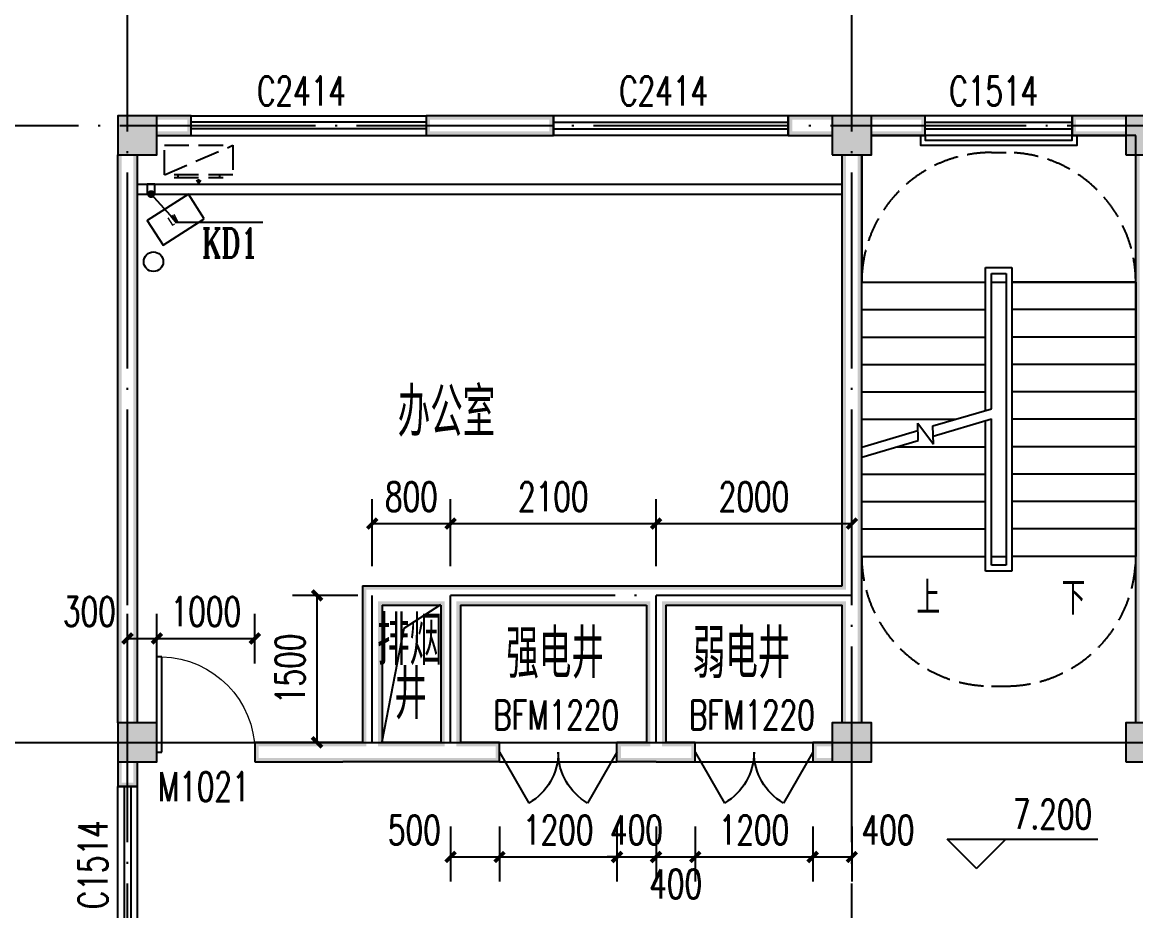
# Model space of a CAD drawing. Extents: x 5904849 to 6011887, y -826029 to -177002.
# Drawn here: x 5922338 to 5933714, y -474321 to -465246 of the extents above; entities that cross this region are included whole.
import ezdxf

# ---------------------------------------------------------------- set-up
doc = ezdxf.new("R2010")
doc.units = 0
doc.header["$LTSCALE"] = 1000
doc.header["$MEASUREMENT"] = 0
doc.linetypes.add('DASH', pattern=[0.35, 0.25, -0.1])
doc.linetypes.add('DOTE', pattern=[2.42, 2, -0.2, 0.02, -0.2])
doc.layers.get('0').update_dxf_attribs({"linetype": 'CONTINUOUS'})
doc.layers.get('Defpoints').update_dxf_attribs({"linetype": 'CONTINUOUS'})
for name, color, linetype in [('COLUMN', 9, 'CONTINUOUS'), ('DIM_ELEV', 3, 'CONTINUOUS'), ('DIM_SYMB', 3, 'CONTINUOUS'), ('DOTE', 252, 'CONTINUOUS'), ('PUB_DIM', 3, 'CONTINUOUS'), ('PUB_HATCH', 8, 'CONTINUOUS'), ('PUB_TEXT', 7, 'CONTINUOUS'), ('PUB_WALL', 9, 'CONTINUOUS'), ('STAIR', 5, 'CONTINUOUS'), ('WALL', 2, 'CONTINUOUS'), ('WINDOW', 4, 'CONTINUOUS'), ('WINDOW_TEXT', 7, 'CONTINUOUS'), ('厨卫布置', 6, 'CONTINUOUS'), ('填充', 251, 'CONTINUOUS'), ('排水', 221, 'CONTINUOUS')]:
    doc.layers.add(name, color=color, linetype=linetype)
doc.styles.add('_TCH_DIM', font='SIMPLEX', dxfattribs={"bigfont": 'GBCBIG'})
doc.styles.add('_TCH_DIM_T3', font='SIMPLEX', dxfattribs={"width": 0.705882, "bigfont": 'GBCBIG'})
doc.styles.add('_TCH_LABEL', font='COMPLEX', dxfattribs={"bigfont": 'GBCBIG'})
doc.styles.add('_TCH_WINDOW', font='SIMPLEX', dxfattribs={"height": 3.5, "bigfont": 'GBCBIG'})
doc.styles.add('DIM_FONT', font='SIMPLEX', dxfattribs={"width": 0.7, "bigfont": 'GBCBIG'})
doc.styles.add('schuco', font='sceie.shx', dxfattribs={"width": 0.7, "bigfont": 'sceic.shx'})
doc.dimstyles.new('_TCH_ARCH&&100', dxfattribs={"dimtxt": 297.5, "dimasz": 100, "dimexe": 250, "dimexo": 300, "dimgap": 126.25, "dimtad": 1, "dimdec": 0, "dimzin": 0, "dimdsep": 46, "dimtxsty": '_TCH_DIM_T3', "dimblk": 'ARCHTICK', "dimcen": 0.09, "dimclrt": 7, "dimazin": 2, "dimtfac": 1, "dimtdec": 0, "dimtix": 1, "dimtmove": 2, "dimatfit": 3, "dimfxl": 0, "dimtolj": 1, "dimtzin": 0, "dimarcsym": 0})

# ---------------------------------------------------------------- blocks, each defined once
blk = doc.blocks.new('_ArchTick')
at = {"color": 0, "linetype": 'ByBlock', "const_width": 0.4}
blk.add_lwpolyline([(-0.5, -0.5), (0.5, 0.5)], dxfattribs=at)
blk = doc.blocks.new('*D936')
at = {"layer": 'Defpoints', "color": 0}
for p in [(5924714, -471540), (5923714, -472096), (5924714, -472096)]:
    blk.add_point(p, dxfattribs=at)
at = {"layer": 'PUB_DIM', "color": 0, "lineweight": -2}
for p, q in [((5923714, -471796), (5923714, -471290)), ((5924714, -471796), (5924714, -471290)), ((5923714, -471540), (5924714, -471540))]:
    blk.add_line(p, q, dxfattribs=at)
at = {"layer": 'PUB_DIM', "color": 0, "lineweight": -2, "xscale": 100, "yscale": 100, "zscale": 100, "rotation": 180}
blk.add_blockref('_ArchTick', (5923714, -471540), dxfattribs=at)
at = {"layer": 'PUB_DIM', "color": 0, "lineweight": -2, "xscale": 100, "yscale": 100, "zscale": 100}
blk.add_blockref('_ArchTick', (5924714, -471540), dxfattribs=at)
at = {"layer": 'PUB_DIM', "color": 7, "insert": (5924214, -471265), "char_height": 297.5, "attachment_point": 5, "style": '_TCH_DIM_T3'}
blk.add_mtext('\\A1;1000', dxfattribs=at)
blk = doc.blocks.new('*D937')
at = {"layer": 'Defpoints', "color": 0}
for p in [(5923714, -471540), (5923414, -472096), (5923714, -472096)]:
    blk.add_point(p, dxfattribs=at)
at = {"layer": 'PUB_DIM', "color": 0, "lineweight": -2}
for p, q in [((5923414, -471796), (5923414, -471290)), ((5923714, -471796), (5923714, -471290)), ((5923414, -471540), (5923714, -471540))]:
    blk.add_line(p, q, dxfattribs=at)
at = {"layer": 'PUB_DIM', "color": 0, "lineweight": -2, "xscale": 100, "yscale": 100, "zscale": 100, "rotation": 180}
blk.add_blockref('_ArchTick', (5923414, -471540), dxfattribs=at)
at = {"layer": 'PUB_DIM', "color": 0, "lineweight": -2, "xscale": 100, "yscale": 100, "zscale": 100}
blk.add_blockref('_ArchTick', (5923714, -471540), dxfattribs=at)
at = {"layer": 'PUB_DIM', "color": 7, "insert": (5923024, -471265), "char_height": 297.5, "attachment_point": 5, "style": '_TCH_DIM_T3'}
blk.add_mtext('\\A1;300', dxfattribs=at)
blk = doc.blocks.new('*D958')
at = {"layer": 'Defpoints', "color": 0}
for p in [(5926714, -473159), (5927214, -473159), (5927214, -473772)]:
    blk.add_point(p, dxfattribs=at)
at = {"layer": 'PUB_DIM', "color": 0, "lineweight": -2}
for p, q in [((5926714, -473459), (5926714, -474022)), ((5927214, -473459), (5927214, -474022)), ((5926714, -473772), (5927214, -473772))]:
    blk.add_line(p, q, dxfattribs=at)
at = {"layer": 'PUB_DIM', "color": 0, "lineweight": -2, "xscale": 100, "yscale": 100, "zscale": 100, "rotation": 180}
blk.add_blockref('_ArchTick', (5926714, -473772), dxfattribs=at)
at = {"layer": 'PUB_DIM', "color": 0, "lineweight": -2, "xscale": 100, "yscale": 100, "zscale": 100}
blk.add_blockref('_ArchTick', (5927214, -473772), dxfattribs=at)
at = {"layer": 'PUB_DIM', "color": 7, "insert": (5926344, -473497), "char_height": 297.5, "attachment_point": 5, "style": '_TCH_DIM_T3'}
blk.add_mtext('\\A1;500', dxfattribs=at)
blk = doc.blocks.new('*D959')
at = {"layer": 'Defpoints', "color": 0}
for p in [(5927214, -473159), (5928414, -473159), (5928414, -473772)]:
    blk.add_point(p, dxfattribs=at)
at = {"layer": 'PUB_DIM', "color": 0, "lineweight": -2}
for p, q in [((5927214, -473459), (5927214, -474022)), ((5928414, -473459), (5928414, -474022)), ((5927214, -473772), (5928414, -473772))]:
    blk.add_line(p, q, dxfattribs=at)
at = {"layer": 'PUB_DIM', "color": 0, "lineweight": -2, "xscale": 100, "yscale": 100, "zscale": 100, "rotation": 180}
blk.add_blockref('_ArchTick', (5927214, -473772), dxfattribs=at)
at = {"layer": 'PUB_DIM', "color": 0, "lineweight": -2, "xscale": 100, "yscale": 100, "zscale": 100}
blk.add_blockref('_ArchTick', (5928414, -473772), dxfattribs=at)
at = {"layer": 'PUB_DIM', "color": 7, "insert": (5927814, -473497), "char_height": 297.5, "attachment_point": 5, "style": '_TCH_DIM_T3'}
blk.add_mtext('\\A1;1200', dxfattribs=at)
blk = doc.blocks.new('*D960')
at = {"layer": 'Defpoints', "color": 0}
for p in [(5928414, -473159), (5928814, -473159), (5928814, -473772)]:
    blk.add_point(p, dxfattribs=at)
at = {"layer": 'PUB_DIM', "color": 0, "lineweight": -2}
for p, q in [((5928414, -473459), (5928414, -474022)), ((5928814, -473459), (5928814, -474022)), ((5928414, -473772), (5928314, -473772)), ((5928414, -473772), (5928814, -473772)), ((5928814, -473772), (5928914, -473772))]:
    blk.add_line(p, q, dxfattribs=at)
at = {"layer": 'PUB_DIM', "color": 0, "lineweight": -2, "xscale": 100, "yscale": 100, "zscale": 100}
blk.add_blockref('_ArchTick', (5928414, -473772), dxfattribs=at)
at = {"layer": 'PUB_DIM', "color": 0, "lineweight": -2, "xscale": 100, "yscale": 100, "zscale": 100, "rotation": 180}
blk.add_blockref('_ArchTick', (5928814, -473772), dxfattribs=at)
at = {"layer": 'PUB_DIM', "color": 7, "insert": (5928614, -473497), "char_height": 297.5, "attachment_point": 5, "style": '_TCH_DIM_T3'}
blk.add_mtext('\\A1;400', dxfattribs=at)
blk = doc.blocks.new('*D961')
at = {"layer": 'Defpoints', "color": 0}
for p in [(5928814, -473159), (5929214, -473159), (5929214, -473772)]:
    blk.add_point(p, dxfattribs=at)
at = {"layer": 'PUB_DIM', "color": 0, "lineweight": -2}
for p, q in [((5928814, -473459), (5928814, -474022)), ((5929214, -473459), (5929214, -474022)), ((5928814, -473772), (5929214, -473772))]:
    blk.add_line(p, q, dxfattribs=at)
at = {"layer": 'PUB_DIM', "color": 0, "lineweight": -2, "xscale": 100, "yscale": 100, "zscale": 100, "rotation": 180}
blk.add_blockref('_ArchTick', (5928814, -473772), dxfattribs=at)
at = {"layer": 'PUB_DIM', "color": 0, "lineweight": -2, "xscale": 100, "yscale": 100, "zscale": 100}
blk.add_blockref('_ArchTick', (5929214, -473772), dxfattribs=at)
at = {"layer": 'PUB_DIM', "color": 7, "insert": (5929014, -474047), "char_height": 297.5, "attachment_point": 5, "style": '_TCH_DIM_T3'}
blk.add_mtext('\\A1;400', dxfattribs=at)
blk = doc.blocks.new('*D962')
at = {"layer": 'Defpoints', "color": 0}
for p in [(5929214, -473159), (5930414, -473159), (5930414, -473772)]:
    blk.add_point(p, dxfattribs=at)
at = {"layer": 'PUB_DIM', "color": 0, "lineweight": -2}
for p, q in [((5929214, -473459), (5929214, -474022)), ((5930414, -473459), (5930414, -474022)), ((5929214, -473772), (5930414, -473772))]:
    blk.add_line(p, q, dxfattribs=at)
at = {"layer": 'PUB_DIM', "color": 0, "lineweight": -2, "xscale": 100, "yscale": 100, "zscale": 100, "rotation": 180}
blk.add_blockref('_ArchTick', (5929214, -473772), dxfattribs=at)
at = {"layer": 'PUB_DIM', "color": 0, "lineweight": -2, "xscale": 100, "yscale": 100, "zscale": 100}
blk.add_blockref('_ArchTick', (5930414, -473772), dxfattribs=at)
at = {"layer": 'PUB_DIM', "color": 7, "insert": (5929814, -473497), "char_height": 297.5, "attachment_point": 5, "style": '_TCH_DIM_T3'}
blk.add_mtext('\\A1;1200', dxfattribs=at)
blk = doc.blocks.new('*D963')
at = {"layer": 'Defpoints', "color": 0}
for p in [(5930414, -473159), (5930814, -473159), (5930814, -473772)]:
    blk.add_point(p, dxfattribs=at)
at = {"layer": 'PUB_DIM', "color": 0, "lineweight": -2}
for p, q in [((5930414, -473459), (5930414, -474022)), ((5930814, -473459), (5930814, -474022)), ((5930414, -473772), (5930814, -473772))]:
    blk.add_line(p, q, dxfattribs=at)
at = {"layer": 'PUB_DIM', "color": 0, "lineweight": -2, "xscale": 100, "yscale": 100, "zscale": 100, "rotation": 180}
blk.add_blockref('_ArchTick', (5930414, -473772), dxfattribs=at)
at = {"layer": 'PUB_DIM', "color": 0, "lineweight": -2, "xscale": 100, "yscale": 100, "zscale": 100}
blk.add_blockref('_ArchTick', (5930814, -473772), dxfattribs=at)
at = {"layer": 'PUB_DIM', "color": 7, "insert": (5931184, -473497), "char_height": 297.5, "attachment_point": 5, "style": '_TCH_DIM_T3'}
blk.add_mtext('\\A1;400', dxfattribs=at)
blk = doc.blocks.new('$TCHSYS$WIN2D')
for p, q in [((-0.5, 0.5), (0.5, 0.5)), ((-0.5, 0.5), (-0.5, -0.5)), ((0.5, 0.5), (0.5, -0.5)), ((0.5, 0.1667), (-0.5, 0.1667)), ((0.5, -0.1667), (-0.5, -0.1667)), ((-0.5, -0.5), (0.5, -0.5))]:
    blk.add_line(p, q)
blk = doc.blocks.new('*D1273')
at = {"layer": 'Defpoints', "color": 0}
for p in [(5925350, -471101), (5926066, -471101), (5926066, -472601)]:
    blk.add_point(p, dxfattribs=at)
at = {"layer": 'PUB_DIM', "color": 0, "lineweight": -2}
for p, q in [((5925766, -471101), (5925100, -471101)), ((5925350, -472601), (5925350, -471101)), ((5925766, -472601), (5925100, -472601))]:
    blk.add_line(p, q, dxfattribs=at)
at = {"layer": 'PUB_DIM', "color": 0, "lineweight": -2, "xscale": 100, "yscale": 100, "zscale": 100}
for p, rotation in [((5925350, -471101), 90), ((5925350, -472601), 270)]:
    blk.add_blockref('_ArchTick', p, dxfattribs=dict(at, rotation=rotation))
at = {"layer": 'PUB_DIM', "color": 7, "insert": (5925075, -471851), "char_height": 297.5, "attachment_point": 5, "rotation": 90, "style": '_TCH_DIM_T3'}
blk.add_mtext('\\A1;1500', dxfattribs=at)
blk = doc.blocks.new('*D1274')
at = {"layer": 'Defpoints', "color": 0}
for p in [(5926714, -470367), (5925914, -471101), (5926714, -471101)]:
    blk.add_point(p, dxfattribs=at)
at = {"layer": 'PUB_DIM', "color": 0, "lineweight": -2}
for p, q in [((5925914, -470801), (5925914, -470117)), ((5926714, -470801), (5926714, -470117)), ((5925914, -470367), (5926714, -470367))]:
    blk.add_line(p, q, dxfattribs=at)
at = {"layer": 'PUB_DIM', "color": 0, "lineweight": -2, "xscale": 100, "yscale": 100, "zscale": 100, "rotation": 180}
blk.add_blockref('_ArchTick', (5925914, -470367), dxfattribs=at)
at = {"layer": 'PUB_DIM', "color": 0, "lineweight": -2, "xscale": 100, "yscale": 100, "zscale": 100}
blk.add_blockref('_ArchTick', (5926714, -470367), dxfattribs=at)
at = {"layer": 'PUB_DIM', "color": 7, "insert": (5926314, -470092), "char_height": 297.5, "attachment_point": 5, "style": '_TCH_DIM_T3'}
blk.add_mtext('\\A1;800', dxfattribs=at)
blk = doc.blocks.new('*D1275')
at = {"layer": 'Defpoints', "color": 0}
for p in [(5928814, -470367), (5926714, -471101), (5928814, -471101)]:
    blk.add_point(p, dxfattribs=at)
at = {"layer": 'PUB_DIM', "color": 0, "lineweight": -2}
for p, q in [((5926714, -470801), (5926714, -470117)), ((5928814, -470801), (5928814, -470117)), ((5926714, -470367), (5928814, -470367))]:
    blk.add_line(p, q, dxfattribs=at)
at = {"layer": 'PUB_DIM', "color": 0, "lineweight": -2, "xscale": 100, "yscale": 100, "zscale": 100, "rotation": 180}
blk.add_blockref('_ArchTick', (5926714, -470367), dxfattribs=at)
at = {"layer": 'PUB_DIM', "color": 0, "lineweight": -2, "xscale": 100, "yscale": 100, "zscale": 100}
blk.add_blockref('_ArchTick', (5928814, -470367), dxfattribs=at)
at = {"layer": 'PUB_DIM', "color": 7, "insert": (5927764, -470092), "char_height": 297.5, "attachment_point": 5, "style": '_TCH_DIM_T3'}
blk.add_mtext('\\A1;2100', dxfattribs=at)
blk = doc.blocks.new('*D1276')
at = {"layer": 'Defpoints', "color": 0}
for p in [(5930814, -470367), (5928814, -471101), (5930814, -471101)]:
    blk.add_point(p, dxfattribs=at)
at = {"layer": 'PUB_DIM', "color": 0, "lineweight": -2}
for p, q in [((5928814, -470801), (5928814, -470117)), ((5930814, -470801), (5930814, -470117)), ((5928814, -470367), (5930814, -470367))]:
    blk.add_line(p, q, dxfattribs=at)
at = {"layer": 'PUB_DIM', "color": 0, "lineweight": -2, "xscale": 100, "yscale": 100, "zscale": 100, "rotation": 180}
blk.add_blockref('_ArchTick', (5928814, -470367), dxfattribs=at)
at = {"layer": 'PUB_DIM', "color": 0, "lineweight": -2, "xscale": 100, "yscale": 100, "zscale": 100}
blk.add_blockref('_ArchTick', (5930814, -470367), dxfattribs=at)
at = {"layer": 'PUB_DIM', "color": 7, "insert": (5929814, -470092), "char_height": 297.5, "attachment_point": 5, "style": '_TCH_DIM_T3'}
blk.add_mtext('\\A1;2000', dxfattribs=at)
blk = doc.blocks.new('_FZH')
blk.add_lwpolyline([(-0.5, -0.5), (0.5, -0.5), (0.5, 0.5), (-0.5, 0.5)], close=True)
at = {"layer": 'PUB_HATCH'}
blk.add_solid([(-0.5, -0.5), (0.5, -0.5), (-0.5, 0.5), (0.5, 0.5)], dxfattribs=at)
blk = doc.blocks.new('$DorLib2D$00000231')
at = {"color": 0}
for p, q in [((-0.5, 0), (-0.25, 0.433)), ((0.5, 0), (0.25, 0.433))]:
    blk.add_line(p, q, dxfattribs=at)
for centre, start, end in [((-0.5, 0), 0, 60), ((0.5, 0), 120, 180)]:
    blk.add_arc(centre, 0.5, start, end, dxfattribs=at)
blk = doc.blocks.new('$DorLib2D$00000001')
for p, q in [((0.45, 0.975), (0.5, 0.975)), ((0.45, 0), (0.45, 0.975)), ((0.5, 0), (0.5, 0.975)), ((0.5, 0), (0.45, 0))]:
    blk.add_line(p, q)
at = {"lineweight": 13}
blk.add_arc((0.475, 0), 0.975, 91.4693, 180, dxfattribs=at)
blk = doc.blocks.new('$WINLIB2D$00000001')
at = {"color": 0}
for points in [[(-0.5, 0.5), (-0.5, -0.5)], [(-0.5, 0.5), (0.5, 0.5)], [(0.5, -0.5), (0.5, 0.5)], [(0.5, 0.1667), (-0.5, 0.1667)], [(0.5, -0.1667), (-0.5, -0.1667)], [(-0.5, -0.5), (0.5, -0.5)]]:
    blk.add_lwpolyline(points, dxfattribs=at)
blk = doc.blocks.new('A$C2E081725')
at = {"linetype": 'DASH'}
for p, q in [((700, 94), (0, 394)), ((600, 64), (100, 64)), ((138, 94), (138, 64)), ((350, 8), (327, 39)), ((350, 49), (350, 0)), ((350, 8), (373, 39)), ((563, 94), (563, 64))]:
    blk.add_line(p, q, dxfattribs=at)
blk.add_lwpolyline([(0, 394), (0, 94), (700, 94), (700, 394)], close=True, dxfattribs=at)

msp = doc.modelspace()

# ---------------------------------------------------------------- hatches: boundary and pattern name
at = {"layer": 'PUB_WALL', "linetype": 'ByBlock'}
for points in [[(5923714.3, -466201.4), (5923314.3, -466201.4), (5923354.3, -466241.4), (5923674.3, -466241.4)], [(5923314.3, -466201.4), (5923314.3, -466601.4), (5923354.3, -466561.4), (5923354.3, -466241.4)], [(5923714.3, -466601.4), (5923714.3, -466201.4), (5923674.3, -466241.4), (5923674.3, -466561.4)], [(5923714.3, -466201.4), (5923714.3, -466241.4), (5924024.3, -466241.4), (5924064.3, -466201.4)], [(5924064.3, -466401.4), (5924064.3, -466201.4), (5924024.3, -466241.4), (5924024.3, -466361.4)], [(5927764.3, -466201.4), (5926464.3, -466201.4), (5926504.3, -466241.4), (5927724.3, -466241.4)], [(5926464.3, -466201.4), (5926464.3, -466401.4), (5926504.3, -466361.4), (5926504.3, -466241.4)], [(5927764.3, -466401.4), (5927764.3, -466201.4), (5927724.3, -466241.4), (5927724.3, -466361.4)], [(5930614.3, -466241.4), (5930614.3, -466201.4), (5930164.3, -466201.4), (5930204.3, -466241.4)], [(5930164.3, -466201.4), (5930164.3, -466401.4), (5930204.3, -466361.4), (5930204.3, -466241.4)], [(5931014.3, -466201.4), (5930614.3, -466201.4), (5930654.3, -466241.4), (5930974.3, -466241.4)], [(5930614.3, -466201.4), (5930614.3, -466601.4), (5930654.3, -466561.4), (5930654.3, -466241.4)], [(5931014.3, -466601.4), (5931014.3, -466201.4), (5930974.3, -466241.4), (5930974.3, -466561.4)], [(5931014.3, -466201.4), (5931014.3, -466241.4), (5931524.3, -466241.4), (5931564.3, -466201.4)], [(5931564.3, -466401.4), (5931564.3, -466201.4), (5931524.3, -466241.4), (5931524.3, -466361.4)], [(5933614.3, -466241.4), (5933614.3, -466201.4), (5933064.3, -466201.4), (5933104.3, -466241.4)], [(5933064.3, -466201.4), (5933064.3, -466401.4), (5933104.3, -466361.4), (5933104.3, -466241.4)], [(5934014.3, -466201.4), (5933614.3, -466201.4), (5933654.3, -466241.4), (5933974.3, -466241.4)], [(5933614.3, -466201.4), (5933614.3, -466601.4), (5933654.3, -466561.4), (5933654.3, -466241.4)], [(5923714.3, -466361.4), (5923714.3, -466401.4), (5924064.3, -466401.4), (5924024.3, -466361.4)], [(5926464.3, -466401.4), (5927764.3, -466401.4), (5927724.3, -466361.4), (5926504.3, -466361.4)], [(5930614.3, -466401.4), (5930614.3, -466361.4), (5930204.3, -466361.4), (5930164.3, -466401.4)], [(5931014.3, -466361.4), (5931014.3, -466401.4), (5931564.3, -466401.4), (5931524.3, -466361.4)], [(5933614.3, -466401.4), (5933614.3, -466361.4), (5933104.3, -466361.4), (5933064.3, -466401.4)], [(5923314.3, -466601.4), (5923714.3, -466601.4), (5923674.3, -466561.4), (5923354.3, -466561.4)], [(5923354.3, -466601.4), (5923314.3, -466601.4), (5923314.3, -472401.4), (5923354.3, -472401.4)], [(5923514.3, -466601.4), (5923474.3, -466601.4), (5923474.3, -472401.4), (5923514.3, -472401.4)], [(5930614.3, -466601.4), (5931014.3, -466601.4), (5930974.3, -466561.4), (5930654.3, -466561.4)], [(5930754.3, -466601.4), (5930714.3, -466601.4), (5930714.3, -471001.3), (5930754.3, -471041.3)], [(5930914.3, -466601.4), (5930874.3, -466601.4), (5930874.3, -471101.3), (5930914.3, -471101.3)], [(5933614.3, -466601.4), (5934014.3, -466601.4), (5933974.3, -466561.4), (5933654.3, -466561.4)], [(5933754.3, -466601.4), (5933714.3, -466601.4), (5933714.3, -470001.4), (5933754.3, -470001.4)], [(5933714.3, -472401.4), (5933754.3, -472401.4), (5933754.3, -470001.4), (5933714.3, -470001.4)], [(5925814.3, -471001.3), (5925814.3, -472601.4), (5925854.3, -472641.4), (5925854.3, -471041.3)], [(5925814.3, -471001.3), (5926714.3, -471001.3), (5926714.3, -471041.3), (5925854.3, -471041.3)], [(5926714.3, -471001.3), (5928814.3, -471001.3), (5928814.3, -471041.3), (5926714.3, -471041.3)], [(5928814.3, -471001.3), (5930714.3, -471001.3), (5930754.3, -471041.3), (5928814.3, -471041.3)], [(5926014.3, -471201.3), (5926014.3, -472601.4), (5925974.3, -472641.4), (5925974.3, -471161.3)], [(5926014.3, -471201.3), (5926614.3, -471201.3), (5926654.3, -471161.3), (5925974.3, -471161.3)], [(5926614.3, -471201.3), (5926614.3, -472601.4), (5926654.3, -472641.4), (5926654.3, -471161.3)], [(5926814.3, -471201.3), (5928714.3, -471201.3), (5928754.3, -471161.3), (5926774.3, -471161.3)], [(5926814.3, -471201.3), (5926814.3, -472601.4), (5926774.3, -472641.4), (5926774.3, -471161.3)], [(5928714.3, -471201.3), (5928714.3, -472601.4), (5928754.3, -472641.4), (5928754.3, -471161.3)], [(5928914.3, -471201.3), (5930714.3, -471201.3), (5930754.3, -471161.3), (5928874.3, -471161.3)], [(5928914.3, -471201.3), (5928914.3, -472601.4), (5928874.3, -472641.4), (5928874.3, -471161.3)], [(5930714.3, -472401.4), (5930754.3, -472401.4), (5930754.3, -471161.3), (5930714.3, -471201.3)], [(5930874.3, -472401.4), (5930914.3, -472401.4), (5930914.3, -471101.3), (5930874.3, -471101.3)], [(5923714.3, -472401.4), (5923314.3, -472401.4), (5923354.3, -472441.4), (5923674.3, -472441.4)], [(5923314.3, -472401.4), (5923314.3, -472801.4), (5923354.3, -472761.4), (5923354.3, -472441.4)], [(5923714.3, -472801.4), (5923714.3, -472401.4), (5923674.3, -472441.4), (5923674.3, -472761.4)], [(5931014.3, -472401.4), (5930614.3, -472401.4), (5930654.3, -472441.4), (5930974.3, -472441.4)], [(5930614.3, -472401.4), (5930614.3, -472801.4), (5930654.3, -472761.4), (5930654.3, -472441.4)], [(5931014.3, -472801.4), (5931014.3, -472401.4), (5930974.3, -472441.4), (5930974.3, -472761.4)], [(5934014.3, -472401.4), (5933614.3, -472401.4), (5933654.3, -472441.4), (5933974.3, -472441.4)], [(5933614.3, -472401.4), (5933614.3, -472801.4), (5933654.3, -472761.4), (5933654.3, -472441.4)], [(5925614.3, -472601.4), (5924714.3, -472601.4), (5924754.3, -472641.4), (5925614.3, -472641.4)], [(5924714.3, -472601.4), (5924714.3, -472801.4), (5924754.3, -472761.4), (5924754.3, -472641.4)], [(5925814.3, -472601.4), (5925614.3, -472601.4), (5925614.3, -472641.4), (5925854.3, -472641.4)], [(5926614.3, -472601.4), (5926014.3, -472601.4), (5925974.3, -472641.4), (5926654.3, -472641.4)], [(5927214.4, -472601.4), (5926814.3, -472601.4), (5926774.3, -472641.4), (5927214.4, -472641.4)], [(5927214.4, -472801.4), (5927214.4, -472601.4), (5927174.4, -472601.4), (5927174.4, -472801.4)], [(5928714.3, -472601.4), (5928414.4, -472601.4), (5928414.4, -472641.4), (5928754.3, -472641.4)], [(5928414.4, -472801.4), (5928414.4, -472601.4), (5928454.4, -472601.4), (5928454.4, -472801.4)], [(5929214.4, -472601.4), (5928914.3, -472601.4), (5928874.3, -472641.4), (5929174.4, -472641.4)], [(5929214.4, -472801.4), (5929214.4, -472601.4), (5929174.4, -472641.4), (5929174.4, -472761.4)], [(5930614.3, -472641.4), (5930614.3, -472601.4), (5930414.4, -472601.4), (5930454.4, -472641.4)], [(5930414.4, -472601.4), (5930414.4, -472801.4), (5930454.4, -472761.4), (5930454.4, -472641.4)], [(5923314.3, -472801.4), (5923714.3, -472801.4), (5923674.3, -472761.4), (5923354.3, -472761.4)], [(5924714.3, -472801.4), (5925614.3, -472801.4), (5925614.3, -472761.4), (5924754.3, -472761.4)], [(5925914.3, -472801.4), (5925614.3, -472801.4), (5925614.3, -472761.4), (5925914.3, -472761.4)], [(5926714.3, -472801.4), (5925914.3, -472801.4), (5925914.3, -472761.4), (5926714.3, -472761.4)], [(5927214.4, -472801.4), (5926714.3, -472801.4), (5926714.3, -472761.4), (5927214.4, -472761.4)], [(5928814.3, -472801.4), (5928414.4, -472801.4), (5928414.4, -472761.4), (5928814.3, -472761.4)], [(5928814.3, -472801.4), (5929214.4, -472801.4), (5929174.4, -472761.4), (5928814.3, -472761.4)], [(5930614.3, -472801.4), (5930614.3, -472761.4), (5930454.4, -472761.4), (5930414.4, -472801.4)], [(5930614.3, -472801.4), (5931014.3, -472801.4), (5930974.3, -472761.4), (5930654.3, -472761.4)], [(5933614.3, -472801.4), (5934014.3, -472801.4), (5933974.3, -472761.4), (5933654.3, -472761.4)], [(5923354.3, -472801.4), (5923314.3, -472801.4), (5923314.3, -473051.4), (5923354.3, -473011.4)], [(5923514.3, -472801.4), (5923474.3, -472801.4), (5923474.3, -473011.4), (5923514.3, -473051.4)], [(5923314.3, -473051.4), (5923514.3, -473051.4), (5923474.3, -473011.4), (5923354.3, -473011.4)]]:
    msp.add_hatch(color=256, dxfattribs=at).paths.add_polyline_path(points)

# ---------------------------------------------------------------- linework, layer by layer
at = {"color": 0, "linetype": 'DASH'}
for p, q in [((5932239.3, -466576.4), (5932389.3, -466576.4)), ((5932239.3, -472026.4), (5932389.3, -472026.4))]:
    msp.add_line(p, q, dxfattribs=at)
at = {"linetype": 'ByBlock'}
msp.add_line((5923514.3, -467001.4), (5930714.3, -467001.4), dxfattribs=at)
msp.add_line((5923514.3, -467001.4), (5930714.3, -467001.4), dxfattribs=at)
at = {"color": 0}
for points in [[(5931514.3, -466401.4), (5931514.3, -466501.4), (5933114.3, -466501.4), (5933114.3, -466401.4)], [(5931564.3, -466401.4), (5931564.3, -466451.4), (5933064.3, -466451.4), (5933064.3, -466401.4)], [(5926014.3, -472591.8), (5926239.6, -471434.8), (5926614.3, -471191.7)]]:
    msp.add_lwpolyline(points, dxfattribs=at)
msp.add_circle((5923678.7, -467692), 100)
at = {"color": 0, "linetype": 'DASH'}
for centre, start, end in [((5932239.3, -467901.4), 90, 180), ((5932389.3, -467901.4), 0, 90), ((5932239.3, -470701.4), 180, 270), ((5932389.3, -470701.4), 270, 360)]:
    msp.add_arc(centre, 1325, start, end, dxfattribs=at)
at = {"layer": 'DIM_ELEV', "color": 0}
for p, q in [((5932088.1, -473888.6), (5931788.1, -473588.6)), ((5931788.1, -473588.6), (5933328.4, -473588.6)), ((5932088.1, -473888.6), (5932388.1, -473588.6))]:
    msp.add_line(p, q, dxfattribs=at)
at = {"layer": 'DIM_SYMB', "const_width": 40}
msp.add_lwpolyline([(5923667.7, -467016.2, 1), (5923640.9, -466986.5, 1)], format="xyb", close=True, dxfattribs=at)
at = {"layer": 'DIM_SYMB'}
msp.add_lwpolyline([(5924797, -467291.3), (5923915.9, -467291.3), (5923654.3, -467001.4)], dxfattribs=at)
at = {"layer": 'DIM_SYMB', "color": 0}
for points in [[(5933051.8, -470841.4, 0, 0, 0), (5933051.8, -467151.4, 0, 0, 0), (5931576.8, -467151.4, 0, 0, 0), (5931576.8, -469001.4, 80, 0, 0), (5931576.8, -469301.4, 0, 0, 0)], [(5931576.8, -470841.4, 0, 0, 0), (5931576.8, -469881.4, 80, 0, 0), (5931576.8, -469581.4, 0, 0, 0)]]:
    msp.add_lwpolyline(points, format="xyseb", dxfattribs=at)
at = {"layer": 'DOTE', "linetype": 'DOTE'}
for p, q in [((5923414.3, -483301.4), (5923414.3, -463801.4)), ((5930814.3, -483301.4), (5930814.3, -463801.4)), ((5920914.3, -466301.4), (5947914.3, -466301.4)), ((5925914.3, -472601.3), (5925914.3, -471101.3)), ((5926714.3, -472601.3), (5926714.3, -471101.3)), ((5930814.3, -471101.3), (5926714.3, -471101.3)), ((5928814.3, -472601.3), (5928814.3, -471101.3)), ((5920914.3, -472601.4), (5947914.3, -472601.4)), ((5922514.3, -472601.4), (5946314.3, -472601.4))]:
    msp.add_line(p, q, dxfattribs=at)
at = {"layer": 'STAIR', "color": 0}
for p, q in [((5933614.3, -466401.4), (5931014.3, -466401.4)), ((5930914.3, -466601.4), (5930914.3, -467901.4)), ((5933714.3, -467901.4), (5933714.3, -466601.4)), ((5932179.3, -469210.7), (5932179.3, -467751.4)), ((5932179.3, -467751.4), (5932449.3, -467751.4)), ((5932449.3, -467751.4), (5932449.3, -470851.4)), ((5932239.3, -469193), (5932239.3, -467811.4)), ((5932239.3, -467811.4), (5932389.3, -467811.4)), ((5932389.3, -467811.4), (5932389.3, -470791.4)), ((5930914.3, -469585.5), (5930914.3, -467901.4)), ((5930914.3, -467901.4), (5932179.3, -467901.4)), ((5930914.3, -467901.4), (5932179.3, -467901.4)), ((5932239.3, -469193), (5932239.3, -467901.4)), ((5932239.3, -467901.4), (5932389.3, -467901.4)), ((5932389.3, -467901.4), (5932389.3, -470701.4)), ((5933714.3, -467901.4), (5932449.3, -467901.4)), ((5932449.3, -467901.4), (5933714.3, -467901.4)), ((5933714.3, -467901.4), (5933714.3, -470701.4)), ((5930914.3, -468181.4), (5932179.3, -468181.4)), ((5933714.3, -468181.4), (5932449.3, -468181.4)), ((5930914.3, -468461.4), (5932179.3, -468461.4)), ((5933714.3, -468461.4), (5932449.3, -468461.4)), ((5930914.3, -468741.4), (5932179.3, -468741.4)), ((5933714.3, -468741.4), (5932449.3, -468741.4)), ((5930914.3, -469021.4), (5932179.3, -469021.4)), ((5933714.3, -469021.4), (5932449.3, -469021.4)), ((5931642.4, -469369.8), (5932239.3, -469193)), ((5930914.3, -469301.4), (5931873.3, -469301.4)), ((5931492, -469518.6), (5931487.3, -469340.3)), ((5931487.3, -469340.3), (5931647.3, -469556.5)), ((5931647.3, -469556.5), (5931642.4, -469369.8)), ((5931645.2, -469473.3), (5932239.3, -469297.2)), ((5932179.3, -470851.4), (5932179.3, -469315)), ((5932239.3, -470701.4), (5932239.3, -469297.2)), ((5932239.3, -470791.4), (5932239.3, -469297.2)), ((5933714.3, -469301.4), (5932449.3, -469301.4)), ((5930914.3, -469585.5), (5931489.3, -469415.2)), ((5930914.3, -469689.8), (5931492, -469518.6)), ((5930914.3, -469581.4), (5930928.2, -469581.4)), ((5931280.3, -469581.4), (5932179.3, -469581.4)), ((5933714.3, -469581.4), (5932449.3, -469581.4)), ((5930914.3, -470701.4), (5930914.3, -469689.8)), ((5930914.3, -469861.4), (5932179.3, -469861.4)), ((5933714.3, -469861.4), (5932449.3, -469861.4)), ((5930914.3, -470141.4), (5932179.3, -470141.4)), ((5933714.3, -470141.4), (5932449.3, -470141.4)), ((5930914.3, -470421.4), (5932179.3, -470421.4)), ((5933714.3, -470421.4), (5932449.3, -470421.4)), ((5930914.3, -470701.4), (5932179.3, -470701.4)), ((5932239.3, -470701.4), (5932389.3, -470701.4)), ((5933714.3, -470701.4), (5932449.3, -470701.4)), ((5932449.3, -470851.4), (5932179.3, -470851.4)), ((5932389.3, -470791.4), (5932239.3, -470791.4))]:
    msp.add_line(p, q, dxfattribs=at)
at = {"layer": 'STAIR', "linetype": 'ByBlock'}
for p, q in [((5933714.3, -466401.4), (5931014.3, -466401.4)), ((5933714.3, -467801.4), (5933714.3, -466401.4)), ((5930914.3, -466601.4), (5930914.3, -467801.4)), ((5930914.3, -470141.4), (5930914.3, -469418.8))]:
    msp.add_line(p, q, dxfattribs=at)
at = {"layer": 'WALL', "linetype": 'ByBlock'}
for p, q in [((5924064.3, -466201.4), (5923714.3, -466201.4)), ((5924064.3, -466401.4), (5924064.3, -466201.4)), ((5927764.3, -466201.4), (5926464.3, -466201.4)), ((5926464.3, -466201.4), (5926464.3, -466401.4)), ((5927764.3, -466401.4), (5927764.3, -466201.4)), ((5930614.3, -466201.4), (5930164.3, -466201.4)), ((5930164.3, -466201.4), (5930164.3, -466401.4)), ((5931564.3, -466201.4), (5931014.3, -466201.4)), ((5931564.3, -466401.4), (5931564.3, -466201.4)), ((5933614.3, -466201.4), (5933064.3, -466201.4)), ((5933064.3, -466201.4), (5933064.3, -466401.4)), ((5923714.3, -466401.4), (5924064.3, -466401.4)), ((5926464.3, -466401.4), (5927764.3, -466401.4)), ((5930164.3, -466401.4), (5930614.3, -466401.4)), ((5931014.3, -466401.4), (5931564.3, -466401.4)), ((5933064.3, -466401.4), (5933614.3, -466401.4)), ((5923314.3, -472401.4), (5923314.3, -466601.4)), ((5923514.3, -472401.4), (5923514.3, -466601.4)), ((5930714.3, -471001.3), (5930714.3, -466601.4)), ((5930914.3, -471101.3), (5930914.3, -466601.4)), ((5933714.3, -470001.4), (5933714.3, -466601.4)), ((5933714.3, -472401.4), (5933714.3, -470001.4)), ((5925814.3, -471001.3), (5925814.3, -472601.4)), ((5925814.3, -471001.3), (5926714.3, -471001.3)), ((5926714.3, -471001.3), (5928814.3, -471001.3)), ((5928814.3, -471001.3), (5930714.3, -471001.3)), ((5930914.3, -472401.4), (5930914.3, -471101.3)), ((5926014.3, -471201.3), (5926014.3, -472601.4)), ((5926014.3, -471201.3), (5926614.3, -471201.3)), ((5926614.3, -471201.3), (5926614.3, -472601.4)), ((5926814.3, -471201.3), (5928714.3, -471201.3)), ((5926814.3, -471201.3), (5926814.3, -472601.4)), ((5928714.3, -471201.3), (5928714.3, -472601.4)), ((5928914.3, -471201.3), (5930714.3, -471201.3)), ((5928914.3, -471201.3), (5928914.3, -472601.4)), ((5930714.3, -472401.4), (5930714.3, -471201.3)), ((5925614.3, -472601.4), (5924714.3, -472601.4)), ((5924714.3, -472601.4), (5924714.3, -472801.4)), ((5925814.3, -472601.4), (5925614.3, -472601.4)), ((5926614.3, -472601.4), (5926014.3, -472601.4)), ((5927214.4, -472601.4), (5926814.3, -472601.4)), ((5927214.4, -472801.4), (5927214.4, -472601.4)), ((5928714.3, -472601.4), (5928414.4, -472601.4)), ((5928414.4, -472801.4), (5928414.4, -472601.4)), ((5929214.4, -472601.4), (5928914.3, -472601.4)), ((5929214.4, -472801.4), (5929214.4, -472601.4)), ((5930614.3, -472601.4), (5930414.4, -472601.4)), ((5930414.4, -472601.4), (5930414.4, -472801.4)), ((5923314.3, -472801.4), (5923314.3, -473051.4)), ((5923514.3, -473051.4), (5923514.3, -472801.4)), ((5924714.3, -472801.4), (5925614.3, -472801.4)), ((5925914.3, -472801.4), (5925614.3, -472801.4)), ((5926714.3, -472801.4), (5925914.3, -472801.4)), ((5927214.4, -472801.4), (5926714.3, -472801.4)), ((5928814.3, -472801.4), (5928414.4, -472801.4)), ((5928814.3, -472801.4), (5929214.4, -472801.4)), ((5930414.4, -472801.4), (5930614.3, -472801.4)), ((5923314.3, -473051.4), (5923514.3, -473051.4))]:
    msp.add_line(p, q, dxfattribs=at)
at = {"layer": 'WINDOW'}
for p, q in [((5927214.4, -472601.4), (5928414.4, -472601.4)), ((5929214.4, -472601.4), (5930414.4, -472601.4)), ((5927214.4, -472801.4), (5928414.4, -472801.4)), ((5929214.4, -472801.4), (5930414.4, -472801.4))]:
    msp.add_line(p, q, dxfattribs=at)
at = {"layer": '厨卫布置'}
msp.add_lwpolyline([(5924197.1, -467253.8), (5924035, -467001.4), (5923614.3, -467271.6), (5923776.4, -467524)], close=True, dxfattribs=at)
at = {"layer": '填充', "linetype": 'DASH', "ltscale": 500}
msp.add_line((5923514.3, -466901.4), (5930714.3, -466901.4), dxfattribs=at)
msp.add_line((5923514.3, -466901.4), (5930714.3, -466901.4), dxfattribs=at)
at = {"layer": '排水'}
msp.add_lwpolyline([(5923694.3, -466901.4), (5923614.3, -466901.4), (5923614.3, -467001.4), (5923694.3, -467001.4)], close=True, dxfattribs=at)

# ---------------------------------------------------------------- block references
at = {"layer": 'COLUMN', "linetype": 'ByBlock', "xscale": 400, "yscale": 400, "zscale": 400}
for p in [(5923514.3, -466401.4), (5930814.3, -466401.4), (5933814.3, -466401.4), (5923514.3, -472601.4), (5930814.3, -472601.4), (5933814.3, -472601.4)]:
    msp.add_blockref('_FZH', p, dxfattribs=at)
at = {"layer": 'WINDOW', "linetype": 'ByBlock'}
ref = msp.add_blockref('$WINLIB2D$00000001', (5925264.3, -466301.4), dxfattribs=dict(at, xscale=2400, yscale=-199.9999928057659, zscale=2400, rotation=3.583199298957087e-08))
ref.add_attrib('A', 'C2414', (5924736.8, -466097.4), dxfattribs={"layer": 'WINDOW_TEXT', "linetype": 'ByBlock', "height": 297.5, "rotation": 0, "style": '_TCH_WINDOW', "width": 0.705882})
ref = msp.add_blockref('$WINLIB2D$00000001', (5928964.3, -466301.4), dxfattribs=dict(at, xscale=-2400, yscale=-199.9999928057659, zscale=-2400, rotation=3.583199298957087e-08))
ref.add_attrib('A', 'C2414', (5928436.8, -466097.4), dxfattribs={"layer": 'WINDOW_TEXT', "linetype": 'ByBlock', "height": 297.5, "rotation": 0, "style": '_TCH_WINDOW', "width": 0.705882})
ref = msp.add_blockref('$TCHSYS$WIN2D', (5932314.3, -466301.4), dxfattribs=dict(at, xscale=-1500, yscale=-199.9999928057659, zscale=-1500, rotation=3.583181270904694e-08))
ref.add_attrib('A', 'C1514', (5931809.8, -466097.4), dxfattribs={"layer": 'WINDOW_TEXT', "linetype": 'ByBlock', "height": 297.5, "rotation": 0, "style": '_TCH_WINDOW', "width": 0.705882})
ref = msp.add_blockref('$DorLib2D$00000001', (5924214.3, -472701.4), dxfattribs=dict(at, xscale=-1000, yscale=1000, zscale=-1000, rotation=359.9999999761271))
ref.add_attrib('A', 'M1021', (5923725.6, -473202.8), dxfattribs={"layer": 'WINDOW_TEXT', "linetype": 'ByBlock', "height": 297.5, "style": '_TCH_WINDOW', "width": 0.705882})
ref = msp.add_blockref('$DorLib2D$00000231', (5927814.4, -472701.4), dxfattribs=dict(at, xscale=1200, yscale=-1200, zscale=1200))
ref.add_attrib('A', 'BFM1220', (5927149.4, -472470.2), dxfattribs={"layer": 'WINDOW_TEXT', "linetype": 'ByBlock', "height": 297.5, "style": '_TCH_WINDOW', "width": 0.705882})
ref = msp.add_blockref('$DorLib2D$00000231', (5929814.4, -472701.4), dxfattribs=dict(at, xscale=-1200, yscale=1200, zscale=-1200, rotation=180.0000000960293))
ref.add_attrib('A', 'BFM1220', (5929149.4, -472470.2), dxfattribs={"layer": 'WINDOW_TEXT', "linetype": 'ByBlock', "height": 297.5, "rotation": 0, "style": '_TCH_WINDOW', "width": 0.705882})
ref = msp.add_blockref('$TCHSYS$WIN2D', (5923414.3, -473801.4), dxfattribs=dict(at, xscale=-1500, yscale=199.9999982714653, zscale=-1500, rotation=270.0000001285997))
ref.add_attrib('A', 'C1514', (5923210.4, -474305.9), dxfattribs={"layer": 'WINDOW_TEXT', "linetype": 'ByBlock', "height": 297.5, "rotation": 90, "style": '_TCH_WINDOW', "width": 0.705882})
at = {"layer": '厨卫布置', "xscale": -1}
msp.add_blockref('A$C2E081725', (5924490.3, -466896.9), dxfattribs=at)

# ---------------------------------------------------------------- texts
at = {"style": 'schuco', "width": 0.7}
for s, p in [('办公室', (5926173.5, -469477.8)), ('排烟', (5925963.2, -471811.6)), ('强电井', (5927283.1, -471945.2)), ('弱电井', (5929188.1, -471945.2)), ('井', (5926139.6, -472361.4))]:
    msp.add_text(s, height=500, dxfattribs=at).set_placement(p)
at = {"layer": 'PUB_TEXT', "style": '_TCH_LABEL', "width": 0.705882}
msp.add_text('KD1', height=297.5, dxfattribs=at).set_placement((5924171.7, -467648.8))
at = {"layer": 'PUB_TEXT', "color": 0, "style": '_TCH_DIM'}
for s, p in [('上', (5931472.5, -471296.4)), ('下', (5932956.9, -471296.4))]:
    msp.add_text(s, height=337.6, dxfattribs=at).set_placement(p)
at = {"layer": 'PUB_TEXT', "color": 0, "style": '_TCH_DIM', "width": 0.705882}
msp.add_text('7.200', height=297.5, dxfattribs=at).set_placement((5932458.4, -473483.6))
at = {"layer": '厨卫布置', "style": 'DIM_FONT', "width": 0.494118}
msp.add_text('LW', height=89.65, rotation=32.71669, dxfattribs=at).set_placement((5923867.4, -467324.6))

# ---------------------------------------------------------------- dimensions: what is measured, and where the dimension line sits
at = {"layer": 'PUB_DIM', "color": 0}
for p1, p2, distance, picture, middle in [((5925914.3, -471101.3), (5926714.3, -471101.3), 734.5, '*D1274', (5926314.3, -470091.8)), ((5926714.3, -471101.3), (5928814.3, -471101.3), 734.5, '*D1275', (5927764.3, -470091.8)), ((5928814.3, -471101.3), (5930814.3, -471101.3), 734.5, '*D1276', (5929814.3, -470091.8)), ((5923714.3, -472096.4), (5924714.3, -472096.4), 556.8, '*D936', (5924214.3, -471264.5)), ((5926066.3, -472601.4), (5926066.3, -471101.3), 716.5, '*D1273', (5925074.7, -471851.4)), ((5927214.4, -473159.1), (5928414.4, -473159.1), -612.7, '*D959', (5927814.4, -473496.8)), ((5928414.4, -473159.1), (5928814.3, -473159.1), -612.7, '*D960', (5928614.3, -473496.8)), ((5929214.4, -473159.1), (5930414.2, -473159.1), -612.7, '*D962', (5929814.3, -473496.8))]:
    dim = msp.add_aligned_dim(p1=p1, p2=p2, distance=distance, dimstyle='_TCH_ARCH&&100', dxfattribs=at)
    dim.commit()
    dim.dimension.update_dxf_attribs({"geometry": picture, "text_midpoint": middle})
for base, p1, p2, picture, middle in [((5923714.3, -471539.5), (5923414.3, -472096.4), (5923714.3, -472096.4), '*D937', (5923023.9, -471264.5)), ((5927214.4, -473771.8), (5926714.3, -473159.1), (5927214.4, -473159.1), '*D958', (5926344.3, -473496.8)), ((5929214.4, -473771.8), (5928814.3, -473159.1), (5929214.4, -473159.1), '*D961', (5929014.3, -474046.8)), ((5930814.3, -473771.8), (5930414.2, -473159.1), (5930814.3, -473159.1), '*D963', (5931184.3, -473496.8))]:
    dim = msp.add_linear_dim(base=base, p1=p1, p2=p2, angle=0, dimstyle='_TCH_ARCH&&100', dxfattribs=at)
    dim.commit()
    dim.dimension.update_dxf_attribs({"geometry": picture, "text_midpoint": middle, "dimtype": 129})

doc.saveas('drawing.dxf')
